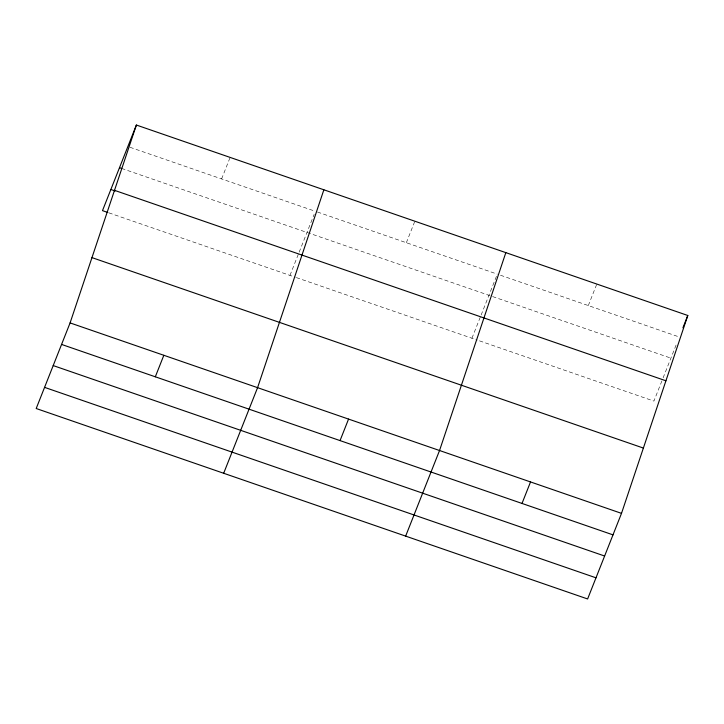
<?xml version="1.0" encoding="UTF-8"?>
<svg xmlns="http://www.w3.org/2000/svg" width="724" height="724" viewBox="0 0 724 724"><rect width="100%" height="100%" fill="white"/><g stroke="black" fill="none" stroke-linecap="round" stroke-linejoin="round"><path stroke-width="0.54" stroke-dasharray="3.62 2.71" d="M221.607 178.918L230.123 157.416M289.971 275.392L298.342 254.242M299.166 252.16L314.153 214.313M406.336 242.721L414.852 221.209M471.939 338.235L480.311 317.085M481.134 315.012L496.917 275.147M588.304 305.564L596.82 284.061M661.881 380.942L653.908 401.087L478.283 340.434M663.103 377.856L676.895 343.031M129.994 147.28L315.347 211.299M317.465 212.023L497.316 274.143M500.492 275.238L678.225 336.624M121.623 168.43L670.913 358.145M108.881 212.847L295.265 277.22M296.315 277.582L477.234 340.063"/><path stroke-width="1.09" d="M70.092 322.913L136.383 125.035L687.8 315.483L621.509 513.361L587.616 598.965L36.2 408.517L70.092 322.913L621.509 513.361M323.863 189.788L257.572 387.666L223.68 473.27M505.832 252.64L439.54 450.518L405.648 536.113M136.383 125.035L102.491 210.639L107.813 212.476M155.316 376.797L163.832 355.294M340.045 440.599L348.561 419.087M522.013 503.442L530.529 481.94M682.931 327.773L687.8 315.483M119.496 167.697L121.623 168.43M114.51 190.34L665.926 380.788M110.862 189.489L115.125 190.955M91.966 257.617L643.383 448.066M61.576 344.425L612.993 534.864M53.205 365.575L604.621 556.023M44.571 387.367L595.997 577.815"/></g></svg>
